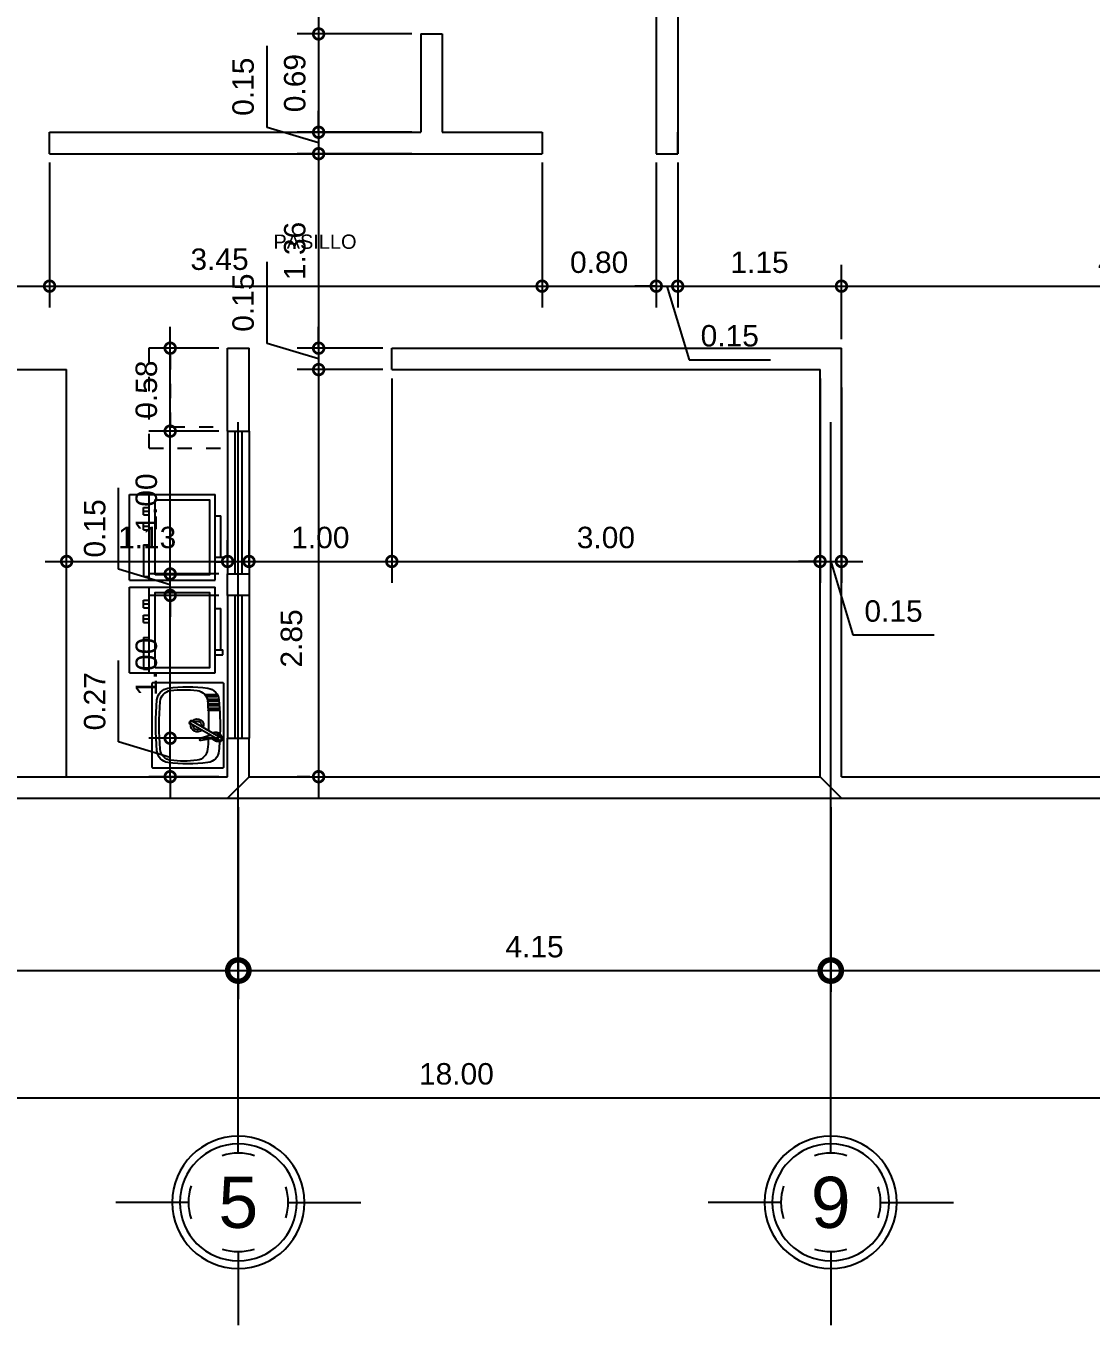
# Model space of a CAD drawing. Header units: inches. Extents: x -370 to 18, y -197 to 199.
# Drawn here: x -309.55 to -302.09, y 76.47 to 85.57 of the extents above; entities that cross this region are included whole.
import ezdxf
from ezdxf.enums import TextEntityAlignment as Align

# ---------------------------------------------------------------- set-up
doc = ezdxf.new("R2010")
doc.units = ezdxf.units.IN
doc.header["$MEASUREMENT"] = 0
doc.header["$PDMODE"] = 34
doc.header["$PDSIZE"] = 0.2
doc.linetypes.add('CENTER2', pattern=[28.575, 19.05, -3.175, 3.175, -3.175])
doc.linetypes.add('DASHED', pattern=[0.75, 0.5, -0.25])
doc.layers.add('artefactos', color=1, linetype='Continuous')
doc.layers.add('sanitarios', color=9, linetype='Continuous')
doc.styles.get("Standard").update_dxf_attribs({"font": 'arial.ttf'})
doc.dimstyles.new('E100', dxfattribs={"dimtxt": 0.15, "dimasz": 0.15, "dimexe": 0.15, "dimexo": 0.0625, "dimgap": 0.09, "dimtad": 1, "dimzin": 0, "dimdsep": 46, "dimtxsty": 'Standard', "dimblk": 'DOTSMALL', "dimcen": 0.09, "dimdle": 0.15, "dimclrd": 1, "dimclre": 1, "dimclrt": 2, "dimazin": 0, "dimtfac": 1, "dimtofl": 0, "dimtmove": 1, "dimatfit": 1, "dimldrblk": 'OPEN90', "dimfxl": 1, "dimtolj": 1, "dimtzin": 0, "dimarcsym": 0})

# ---------------------------------------------------------------- blocks, each defined once
blk = doc.blocks.new('lava_pl')
at = {"layer": 'artefactos'}
for p, q in [((-0.6, 0.6), (-0.6, 0)), ((-0.6, 0.6), (0, 0.6)), ((0, 0.6), (0, 0)), ((-0.6, 0.4614), (0, 0.4614)), ((-0.5739, 0.5004), (-0.5739, 0.4614)), ((-0.3522, 0.5004), (-0.5739, 0.5004)), ((-0.3522, 0.5004), (-0.3522, 0.4614)), ((-0.2478, 0.5004), (-0.1957, 0.5004)), ((-0.2478, 0.5004), (-0.2478, 0.4629)), ((-0.2478, 0.4629), (-0.1957, 0.4629)), ((-0.2217, 0.5004), (-0.2217, 0.4629)), ((-0.1957, 0.5004), (-0.1957, 0.4629)), ((-0.1435, 0.5004), (-0.0913, 0.5004)), ((-0.1435, 0.5004), (-0.1435, 0.4629)), ((-0.1435, 0.4629), (-0.0913, 0.4629)), ((-0.1174, 0.5004), (-0.1174, 0.4629)), ((-0.0913, 0.5004), (-0.0913, 0.4629)), ((-0.6, 0), (0, 0)), ((-0.4726, 0), (-0.4726, -0.0548)), ((-0.4385, 0), (-0.4385, -0.0548)), ((-0.4726, -0.0548), (-0.4385, -0.0548)), ((-0.4385, 0), (-0.4385, -0.04)), ((-0.4385, -0.04), (-0.1487, -0.04)), ((-0.1487, 0), (-0.1487, -0.04))]:
    blk.add_line(p, q, dxfattribs=at)
blk.add_lwpolyline([(-0.564, 0.4207), (-0.0371, 0.4207), (-0.0371, 0.0402), (-0.564, 0.0402)], close=True, dxfattribs=at)
blk = doc.blocks.new('lavamanos tlimpio')
at = {"layer": 'artefactos'}
for p, q in [((10.65, -10.26), (10.65, -3.47)), ((11.95, -10.39), (11.95, -3.47)), ((13.85, -10.44), (13.85, -3.68)), ((15.15, -10.61), (15.15, -3.68)), ((17.05, -10.69), (17.05, -3.94)), ((18.35, -11.13), (18.35, -3.94)), ((20.25, -11.49), (20.25, -4.83)), ((21.55, -13.01), (21.55, -4.83))]:
    blk.add_line(p, q, dxfattribs=at)
blk.add_lwpolyline([(30, -49.2), (30, -0.8, 0.414214), (29.2, 0), (-29.2, 0, 0.414214), (-30, -0.8), (-30, -49.2, 0.414214), (-29.2, -50), (29.2, -50, 0.414214)], format="xyb", close=True, dxfattribs=at)
for points in [[(-6.29, -2.55, 0.16165), (-7.76, -1.57), (-9.06, -0.79, 0.405288), (-11.23, -2.04), (-11.2, -3.52, 0.262176), (-10.54, -6.18)], [(-9.65, -4.28, 0.344116), (-9.69, -7.67), (-9.51, -8.26, -0.110943), (-9.46, -9.14), (-10.56, -16.01, 0.394589), (-10.1, -16.69), (-9.96, -16.72)], [(-5.35, -7.72, 0.68313), (-7.91, -3.28)], [(-6.85, -9.13, 0.076052), (-7.11, -9.68), (-9.12, -16.34, -0.394589), (-9.83, -16.75), (-9.96, -16.72)]]:
    blk.add_lwpolyline(points, format="xyb", dxfattribs=at)
for points in [[(-10.54, -6.18), (-9.88, -7.38)], [(-10.37, -3.04), (1.13, -22.95)], [(-8.63, -2.04), (2.87, -21.95)]]:
    blk.add_lwpolyline(points, dxfattribs=at)
for centre, radius, start, end in [((-17.1, -12.27), 9, 95.13796, 171.95689), ((0, -202.5), 200, 93.21408, 95.13796), ((-9.5, -2.54), 1.5, 9.298, 247.80454), ((-9.5, -2.54), 1, 30, 210), ((-7.54, -5), 2.75, 152.27935, 192.5302), ((-7.54, -5), 2.75, 351.57883, 108.85895), ((0, -202.5), 200, 84.86204, 91.79155), ((11.3, -3.47), 0.65, 0.00005, 179.99995), ((14.5, -3.68), 0.65, 0.00003, 179.99997), ((17.7, -3.94), 0.65, 0.00002, 179.99998), ((17.1, -12.27), 9, 8.04311, 84.86204), ((20.9, -4.83), 0.65, 0.00003, 179.99994), ((73, -25), 100, 171.95689, 188.04311), ((-15.99, -19.67), 8.5, 94.79116, 172.93355), ((0, -210.5), 200, 92.78428, 94.79116), ((0, -210.5), 200, 91.72044, 92.11947), ((0, -18.5), 4.5, 136.06389, 277.51128), ((0, -210.5), 200, 85.2728, 91.06782), ((0, -18.5), 3, 144.52332, 275.47668), ((0, -18.5), 4.5, 316.1452, 110.34382), ((0, -18.5), 3, 314.5724, 105.4276), ((10.15, -10.26), 0.5, 267.09825, 0), ((12.45, -10.39), 0.5, 180, 266.43994), ((13.35, -10.44), 0.5, 266.18222, 0), ((15.65, -10.61), 0.5, 180, 265.52323), ((15.99, -19.67), 8.5, 7.06645, 86.71255), ((16.55, -10.69), 0.5, 266.46373, 0), ((18.85, -11.13), 0.5, 180, 251.50415), ((19.75, -11.49), 0.5, 245.33979, 0), ((22.05, -13.01), 0.5, 180, 227.71711), ((-73, -25), 100, 351.95689, 8.04311), ((50, -27.85), 75, 172.93355, 187.06645), ((2, -22.45), 1.5, 161.81031, 78.18969), ((2, -22.45), 1, 210, 30), ((-50, -27.85), 75, 352.93355, 7.06645), ((-17.1, -37.73), 9, 188.04311, 264.86204), ((-15.99, -36.03), 8.5, 187.06645, 265.20884), ((0, 154.8), 200, 265.20884, 274.79116), ((15.99, -36.03), 8.5, 274.79116, 352.93355), ((17.1, -37.73), 9, 275.13796, 351.95689), ((0, 152.5), 200, 264.86204, 275.13796)]:
    blk.add_arc(centre, radius, start, end, dxfattribs=at)
blk = doc.blocks.new('EJE NORTE NUEVO')
at = {"color": 8}
for p, q in [((0, 3.2523), (0, 3.7639)), ((-0.3472, 2.9051), (-0.8588, 2.9051)), ((0.3472, 2.9051), (0.8588, 2.9051))]:
    blk.add_line(p, q, dxfattribs=at)
at = {"color": 2, "linetype": 'CENTER2'}
blk.add_line((0, 2.5579), (0, -2.5579), dxfattribs=at)
at = {"color": 8}
blk.add_circle((0, 2.9051), 0.4631, dxfattribs=at)
at = {"color": 4}
blk.add_circle((0, 2.9051), 0.4093, dxfattribs=at)
at = {"color": 8}
for start, end in [(71.41612, 108.58388), (160.69933, 199.27842), (341.76936, 18.25289), (251.05257, 288.94743)]:
    blk.add_arc((0, 2.9051), 0.3472, start, end, dxfattribs=at)
at = {"color": 4}
blk.add_attdef('A', text='', height=0.3581, dxfattribs=at).set_placement((0, 2.9051), align=Align.MIDDLE_CENTER)
blk = doc.blocks.new('_DotSmall')
at = {"color": 0, "linetype": 'ByBlock', "const_width": 0.5}
blk.add_lwpolyline([(-0.0625, 0, 1), (0.0625, 0, 1)], format="xyb", close=True, dxfattribs=at)
blk = doc.blocks.new('*D139')
at = {"color": 1, "lineweight": -2, "transparency": 16777216}
for p, q in [((-241.9384, 105.2216), (-241.9384, 103.8767)), ((-234.5412, 105.2216), (-234.5412, 103.8767)), ((-242.1384, 104.0767), (-234.3412, 104.0767))]:
    blk.add_line(p, q, dxfattribs=at)
at = {"layer": 'DEFPOINTS', "color": 0, "transparency": 16777216}
for p in [(-241.9384, 105.2841), (-234.5412, 105.2841), (-234.5412, 104.0767)]:
    blk.add_point(p, dxfattribs=at)
at = {"color": 1, "lineweight": -2, "transparency": 16777216, "xscale": 0.3, "yscale": 0.3, "zscale": 0.3, "rotation": 180}
blk.add_blockref('_DotSmall', (-241.9384, 104.0767), dxfattribs=at)
at = {"color": 1, "lineweight": -2, "transparency": 16777216, "xscale": 0.3, "yscale": 0.3, "zscale": 0.3}
blk.add_blockref('_DotSmall', (-234.5412, 104.0767), dxfattribs=at)
at = {"color": 2, "transparency": 16777216, "insert": (-238.2398, 104.2689), "char_height": 0.2, "attachment_point": 5}
blk.add_mtext('\\A1;7.40', dxfattribs=at)
blk = doc.blocks.new('_Open90')
at = {"color": 0, "linetype": 'ByBlock', "lineweight": -2}
for p, q in [((0, 0), (-1, 0)), ((-0.5, 0.5), (0, 0)), ((0, 0), (-0.5, -0.5))]:
    blk.add_line(p, q, dxfattribs=at)
blk = doc.blocks.new('*D491')
at = {"color": 1, "lineweight": -2, "transparency": 16777216}
for p, q in [((7.4722, -0.0625), (7.4722, -1.3574)), ((11.6222, -0.0625), (11.6222, -1.3574)), ((7.3222, -1.2074), (11.7722, -1.2074))]:
    blk.add_line(p, q, dxfattribs=at)
at = {"layer": 'DEFPOINTS', "color": 0, "transparency": 16777216}
for p in [(7.4722, 0), (11.6222, 0), (11.6222, -1.2074)]:
    blk.add_point(p, dxfattribs=at)
at = {"color": 1, "lineweight": -2, "transparency": 16777216, "xscale": 0.3, "yscale": 0.3, "zscale": 0.3, "rotation": 180}
blk.add_blockref('_DotSmall', (7.4722, -1.2074), dxfattribs=at)
at = {"color": 1, "lineweight": -2, "transparency": 16777216, "xscale": 0.3, "yscale": 0.3, "zscale": 0.3}
blk.add_blockref('_DotSmall', (11.6222, -1.2074), dxfattribs=at)
at = {"color": 2, "transparency": 16777216, "insert": (9.5472, -1.0408), "char_height": 0.15, "attachment_point": 5}
blk.add_mtext('\\A1;4.15', dxfattribs=at)
blk = doc.blocks.new('*D475')
at = {"color": 1, "lineweight": -2, "transparency": 16777216}
for p, q in [((18, 1.8875), (18, -2.2479)), ((0, -0.0625), (0, -2.2479)), ((-0.15, -2.0979), (18.15, -2.0979))]:
    blk.add_line(p, q, dxfattribs=at)
at = {"layer": 'DEFPOINTS', "color": 0, "transparency": 16777216}
for p in [(18, 1.95), (0, 0), (18, -2.0979)]:
    blk.add_point(p, dxfattribs=at)
at = {"color": 1, "lineweight": -2, "transparency": 16777216, "xscale": 0.3, "yscale": 0.3, "zscale": 0.3, "rotation": 180}
blk.add_blockref('_DotSmall', (0, -2.0979), dxfattribs=at)
at = {"color": 1, "lineweight": -2, "transparency": 16777216, "xscale": 0.3, "yscale": 0.3, "zscale": 0.3}
blk.add_blockref('_DotSmall', (18, -2.0979), dxfattribs=at)
at = {"color": 2, "transparency": 16777216, "insert": (9, -1.9313), "char_height": 0.15, "attachment_point": 5}
blk.add_mtext('\\A1;18.00', dxfattribs=at)
blk = doc.blocks.new('*D476')
at = {"color": 1, "lineweight": -2, "transparency": 16777216}
for p, q in [((11.6222, -0.0625), (11.6222, -1.3574)), ((18, -0.0625), (18, -1.3574)), ((11.4722, -1.2074), (18.15, -1.2074))]:
    blk.add_line(p, q, dxfattribs=at)
at = {"layer": 'DEFPOINTS', "color": 0, "transparency": 16777216}
for p in [(11.6222, 0), (18, 0), (18, -1.2074)]:
    blk.add_point(p, dxfattribs=at)
at = {"color": 1, "lineweight": -2, "transparency": 16777216, "xscale": 0.3, "yscale": 0.3, "zscale": 0.3, "rotation": 180}
blk.add_blockref('_DotSmall', (11.6222, -1.2074), dxfattribs=at)
at = {"color": 1, "lineweight": -2, "transparency": 16777216, "xscale": 0.3, "yscale": 0.3, "zscale": 0.3}
blk.add_blockref('_DotSmall', (18, -1.2074), dxfattribs=at)
at = {"color": 2, "transparency": 16777216, "insert": (14.8111, -1.0407), "char_height": 0.15, "attachment_point": 5}
blk.add_mtext('\\A1;6.38', dxfattribs=at)
blk = doc.blocks.new('*D178')
at = {"color": 1, "lineweight": -2, "transparency": 16777216}
for p, q in [((-309.3809, 84.61), (-309.3809, 83.5951)), ((-310.3809, 84.2484), (-310.3809, 83.5951)), ((-310.5309, 83.7451), (-309.2309, 83.7451))]:
    blk.add_line(p, q, dxfattribs=at)
at = {"layer": 'DEFPOINTS', "color": 0, "transparency": 16777216}
for p in [(-309.3809, 84.6725), (-310.3809, 84.3109), (-309.3809, 83.7451)]:
    blk.add_point(p, dxfattribs=at)
at = {"color": 1, "lineweight": -2, "transparency": 16777216, "xscale": 0.15, "yscale": 0.15, "zscale": 0.15, "rotation": 180}
blk.add_blockref('_DotSmall', (-310.3809, 83.7451), dxfattribs=at)
at = {"color": 1, "lineweight": -2, "transparency": 16777216, "xscale": 0.15, "yscale": 0.15, "zscale": 0.15}
blk.add_blockref('_DotSmall', (-309.3809, 83.7451), dxfattribs=at)
at = {"color": 2, "transparency": 16777216, "insert": (-309.8809, 83.9117), "char_height": 0.15, "attachment_point": 5}
blk.add_mtext('\\A1;1.00', dxfattribs=at)
blk = doc.blocks.new('*D179')
at = {"color": 1, "lineweight": -2, "transparency": 16777216}
for p, q in [((-309.3809, 84.61), (-309.3809, 83.5951)), ((-305.9309, 84.61), (-305.9309, 83.5951)), ((-309.5309, 83.7451), (-305.7809, 83.7451))]:
    blk.add_line(p, q, dxfattribs=at)
at = {"layer": 'DEFPOINTS', "color": 0, "transparency": 16777216}
for p in [(-309.3809, 84.6725), (-305.9309, 84.6725), (-305.9309, 83.7451)]:
    blk.add_point(p, dxfattribs=at)
at = {"color": 1, "lineweight": -2, "transparency": 16777216, "xscale": 0.15, "yscale": 0.15, "zscale": 0.15, "rotation": 180}
blk.add_blockref('_DotSmall', (-309.3809, 83.7451), dxfattribs=at)
at = {"color": 1, "lineweight": -2, "transparency": 16777216, "xscale": 0.15, "yscale": 0.15, "zscale": 0.15}
blk.add_blockref('_DotSmall', (-305.9309, 83.7451), dxfattribs=at)
at = {"color": 2, "transparency": 16777216, "insert": (-308.19, 83.9329), "char_height": 0.15, "attachment_point": 5}
blk.add_mtext('\\A1;3.45', dxfattribs=at)
blk = doc.blocks.new('*D180')
at = {"color": 1, "lineweight": -2, "transparency": 16777216}
for p, q in [((-305.9309, 84.61), (-305.9309, 83.5951)), ((-305.1309, 84.61), (-305.1309, 83.5951)), ((-306.0809, 83.7451), (-304.9809, 83.7451))]:
    blk.add_line(p, q, dxfattribs=at)
at = {"layer": 'DEFPOINTS', "color": 0, "transparency": 16777216}
for p in [(-305.9309, 84.6725), (-305.1309, 84.6725), (-305.1309, 83.7451)]:
    blk.add_point(p, dxfattribs=at)
at = {"color": 1, "lineweight": -2, "transparency": 16777216, "xscale": 0.15, "yscale": 0.15, "zscale": 0.15, "rotation": 180}
blk.add_blockref('_DotSmall', (-305.9309, 83.7451), dxfattribs=at)
at = {"color": 1, "lineweight": -2, "transparency": 16777216, "xscale": 0.15, "yscale": 0.15, "zscale": 0.15}
blk.add_blockref('_DotSmall', (-305.1309, 83.7451), dxfattribs=at)
at = {"color": 2, "transparency": 16777216, "insert": (-305.5309, 83.9117), "char_height": 0.15, "attachment_point": 5}
blk.add_mtext('\\A1;0.80', dxfattribs=at)
blk = doc.blocks.new('*D181')
at = {"color": 1, "lineweight": -2, "transparency": 16777216}
for p, q in [((-305.1309, 84.61), (-305.1309, 83.5951)), ((-304.9809, 84.61), (-304.9809, 83.5951)), ((-305.1309, 83.7451), (-305.2809, 83.7451)), ((-305.1309, 83.7451), (-304.9809, 83.7451)), ((-305.0559, 83.7451), (-304.9015, 83.2304)), ((-304.9809, 83.7451), (-304.8309, 83.7451)), ((-304.9015, 83.2304), (-304.3307, 83.2304))]:
    blk.add_line(p, q, dxfattribs=at)
at = {"layer": 'DEFPOINTS', "color": 0, "transparency": 16777216}
for p in [(-305.1309, 84.6725), (-304.9809, 84.6725), (-304.9809, 83.7451)]:
    blk.add_point(p, dxfattribs=at)
at = {"color": 1, "lineweight": -2, "transparency": 16777216, "xscale": 0.15, "yscale": 0.15, "zscale": 0.15}
blk.add_blockref('_DotSmall', (-305.1309, 83.7451), dxfattribs=at)
at = {"color": 1, "lineweight": -2, "transparency": 16777216, "xscale": 0.15, "yscale": 0.15, "zscale": 0.15, "rotation": 180}
blk.add_blockref('_DotSmall', (-304.9809, 83.7451), dxfattribs=at)
at = {"color": 2, "transparency": 16777216, "insert": (-304.6161, 83.3969), "char_height": 0.15, "attachment_point": 5}
blk.add_mtext('\\A1;0.15', dxfattribs=at)
blk = doc.blocks.new('*D182')
at = {"color": 1, "lineweight": -2, "transparency": 16777216}
for p, q in [((-304.9809, 84.61), (-304.9809, 83.5951)), ((-303.8337, 83.3734), (-303.8337, 83.8951)), ((-305.1309, 83.7451), (-303.6837, 83.7451))]:
    blk.add_line(p, q, dxfattribs=at)
at = {"layer": 'DEFPOINTS', "color": 0, "transparency": 16777216}
for p in [(-304.9809, 84.6725), (-303.8337, 83.7451), (-303.8337, 83.3109)]:
    blk.add_point(p, dxfattribs=at)
at = {"color": 1, "lineweight": -2, "transparency": 16777216, "xscale": 0.15, "yscale": 0.15, "zscale": 0.15, "rotation": 180}
blk.add_blockref('_DotSmall', (-304.9809, 83.7451), dxfattribs=at)
at = {"color": 1, "lineweight": -2, "transparency": 16777216, "xscale": 0.15, "yscale": 0.15, "zscale": 0.15}
blk.add_blockref('_DotSmall', (-303.8337, 83.7451), dxfattribs=at)
at = {"color": 2, "transparency": 16777216, "insert": (-304.4073, 83.9117), "char_height": 0.15, "attachment_point": 5}
blk.add_mtext('\\A1;1.15', dxfattribs=at)
blk = doc.blocks.new('*D183')
at = {"color": 1, "lineweight": -2, "transparency": 16777216}
for p, q in [((-303.8337, 83.3734), (-303.8337, 83.8951)), ((-299.8309, 83.8484), (-299.8309, 83.5951)), ((-303.9837, 83.7451), (-299.6809, 83.7451))]:
    blk.add_line(p, q, dxfattribs=at)
at = {"layer": 'DEFPOINTS', "color": 0, "transparency": 16777216}
for p in [(-299.8309, 83.9109), (-299.8309, 83.7451), (-303.8337, 83.3109)]:
    blk.add_point(p, dxfattribs=at)
at = {"color": 1, "lineweight": -2, "transparency": 16777216, "xscale": 0.15, "yscale": 0.15, "zscale": 0.15, "rotation": 180}
blk.add_blockref('_DotSmall', (-303.8337, 83.7451), dxfattribs=at)
at = {"color": 1, "lineweight": -2, "transparency": 16777216, "xscale": 0.15, "yscale": 0.15, "zscale": 0.15}
blk.add_blockref('_DotSmall', (-299.8309, 83.7451), dxfattribs=at)
at = {"color": 2, "transparency": 16777216, "insert": (-301.8323, 83.9117), "char_height": 0.15, "attachment_point": 5}
blk.add_mtext('\\A1;4.00', dxfattribs=at)
blk = doc.blocks.new('*D186')
at = {"color": 1, "lineweight": -2, "transparency": 16777216}
for p, q in [((-309.2613, 81.7984), (-309.2613, 81.9679)), ((-308.1337, 81.7926), (-308.1337, 81.9679)), ((-309.4113, 81.8179), (-307.9837, 81.8179))]:
    blk.add_line(p, q, dxfattribs=at)
at = {"layer": 'DEFPOINTS', "color": 0, "transparency": 16777216}
for p in [(-308.1337, 81.8179), (-309.2613, 81.7359), (-308.1337, 81.7301)]:
    blk.add_point(p, dxfattribs=at)
at = {"color": 1, "lineweight": -2, "transparency": 16777216, "xscale": 0.15, "yscale": 0.15, "zscale": 0.15, "rotation": 180}
blk.add_blockref('_DotSmall', (-309.2613, 81.8179), dxfattribs=at)
at = {"color": 1, "lineweight": -2, "transparency": 16777216, "xscale": 0.15, "yscale": 0.15, "zscale": 0.15}
blk.add_blockref('_DotSmall', (-308.1337, 81.8179), dxfattribs=at)
at = {"color": 2, "transparency": 16777216, "insert": (-308.6975, 81.9846), "char_height": 0.15, "attachment_point": 5}
blk.add_mtext('\\A1;1.13', dxfattribs=at)
blk = doc.blocks.new('*D187')
at = {"color": 1, "lineweight": -2, "transparency": 16777216}
for p, q in [((-306.9837, 83.0984), (-306.9837, 81.6679)), ((-307.9837, 81.7926), (-307.9837, 81.9679)), ((-308.1337, 81.8179), (-306.8337, 81.8179))]:
    blk.add_line(p, q, dxfattribs=at)
at = {"layer": 'DEFPOINTS', "color": 0, "transparency": 16777216}
for p in [(-306.9837, 83.1609), (-306.9837, 81.8179), (-307.9837, 81.7301)]:
    blk.add_point(p, dxfattribs=at)
at = {"color": 1, "lineweight": -2, "transparency": 16777216, "xscale": 0.15, "yscale": 0.15, "zscale": 0.15, "rotation": 180}
blk.add_blockref('_DotSmall', (-307.9837, 81.8179), dxfattribs=at)
at = {"color": 1, "lineweight": -2, "transparency": 16777216, "xscale": 0.15, "yscale": 0.15, "zscale": 0.15}
blk.add_blockref('_DotSmall', (-306.9837, 81.8179), dxfattribs=at)
at = {"color": 2, "transparency": 16777216, "insert": (-307.4837, 81.9845), "char_height": 0.15, "attachment_point": 5}
blk.add_mtext('\\A1;1.00', dxfattribs=at)
blk = doc.blocks.new('*D188')
at = {"color": 1, "lineweight": -2, "transparency": 16777216}
for p, q in [((-306.9837, 83.0984), (-306.9837, 81.6679)), ((-303.9837, 83.0984), (-303.9837, 81.6679)), ((-307.1337, 81.8179), (-303.8337, 81.8179))]:
    blk.add_line(p, q, dxfattribs=at)
at = {"layer": 'DEFPOINTS', "color": 0, "transparency": 16777216}
for p in [(-306.9837, 83.1609), (-303.9837, 83.1609), (-303.9837, 81.8179)]:
    blk.add_point(p, dxfattribs=at)
at = {"color": 1, "lineweight": -2, "transparency": 16777216, "xscale": 0.15, "yscale": 0.15, "zscale": 0.15, "rotation": 180}
blk.add_blockref('_DotSmall', (-306.9837, 81.8179), dxfattribs=at)
at = {"color": 1, "lineweight": -2, "transparency": 16777216, "xscale": 0.15, "yscale": 0.15, "zscale": 0.15}
blk.add_blockref('_DotSmall', (-303.9837, 81.8179), dxfattribs=at)
at = {"color": 2, "transparency": 16777216, "insert": (-305.4837, 81.9846), "char_height": 0.15, "attachment_point": 5}
blk.add_mtext('\\A1;3.00', dxfattribs=at)
blk = doc.blocks.new('*D189')
at = {"color": 1, "lineweight": -2, "transparency": 16777216}
for p, q in [((-303.9837, 83.0984), (-303.9837, 81.6679)), ((-303.8337, 83.0359), (-303.8337, 81.6679)), ((-303.9837, 81.8179), (-304.1337, 81.8179)), ((-303.9837, 81.8179), (-303.8337, 81.8179)), ((-303.9087, 81.8179), (-303.7543, 81.3032)), ((-303.8337, 81.8179), (-303.6837, 81.8179)), ((-303.7543, 81.3032), (-303.1835, 81.3032))]:
    blk.add_line(p, q, dxfattribs=at)
at = {"layer": 'DEFPOINTS', "color": 0, "transparency": 16777216}
for p in [(-303.9837, 83.1609), (-303.8337, 83.0984), (-303.8337, 81.8179)]:
    blk.add_point(p, dxfattribs=at)
at = {"color": 1, "lineweight": -2, "transparency": 16777216, "xscale": 0.15, "yscale": 0.15, "zscale": 0.15}
blk.add_blockref('_DotSmall', (-303.9837, 81.8179), dxfattribs=at)
at = {"color": 1, "lineweight": -2, "transparency": 16777216, "xscale": 0.15, "yscale": 0.15, "zscale": 0.15, "rotation": 180}
blk.add_blockref('_DotSmall', (-303.8337, 81.8179), dxfattribs=at)
at = {"color": 2, "transparency": 16777216, "insert": (-303.4689, 81.4697), "char_height": 0.15, "attachment_point": 5}
blk.add_mtext('\\A1;0.15', dxfattribs=at)
blk = doc.blocks.new('*D197')
at = {"color": 1, "lineweight": -2, "transparency": 16777216}
for p, q in [((-307.496, 86.4609), (-307.496, 85.3609)), ((-306.8434, 86.3109), (-307.646, 86.3109)), ((-306.8434, 85.5109), (-307.646, 85.5109))]:
    blk.add_line(p, q, dxfattribs=at)
at = {"layer": 'DEFPOINTS', "color": 0, "transparency": 16777216}
for p in [(-306.7809, 86.3109), (-307.496, 85.5109), (-306.7809, 85.5109)]:
    blk.add_point(p, dxfattribs=at)
at = {"color": 1, "lineweight": -2, "transparency": 16777216, "xscale": 0.15, "yscale": 0.15, "zscale": 0.15}
for p, rotation in [((-307.496, 86.3109), 90), ((-307.496, 85.5109), 270)]:
    blk.add_blockref('_DotSmall', p, dxfattribs=dict(at, rotation=rotation))
at = {"color": 2, "transparency": 16777216, "insert": (-307.6626, 85.9109), "char_height": 0.15, "attachment_point": 5, "rotation": 90}
blk.add_mtext('\\A1;0.80', dxfattribs=at)
blk = doc.blocks.new('*D198')
at = {"color": 1, "lineweight": -2, "transparency": 16777216}
for p, q in [((-307.496, 85.6609), (-307.496, 84.6725)), ((-306.8434, 85.5109), (-307.646, 85.5109)), ((-306.8434, 84.8225), (-307.646, 84.8225))]:
    blk.add_line(p, q, dxfattribs=at)
at = {"layer": 'DEFPOINTS', "color": 0, "transparency": 16777216}
for p in [(-306.7809, 85.5109), (-307.496, 84.8225), (-306.7809, 84.8225)]:
    blk.add_point(p, dxfattribs=at)
at = {"color": 1, "lineweight": -2, "transparency": 16777216, "xscale": 0.15, "yscale": 0.15, "zscale": 0.15}
for p, rotation in [((-307.496, 85.5109), 90), ((-307.496, 84.8225), 270)]:
    blk.add_blockref('_DotSmall', p, dxfattribs=dict(at, rotation=rotation))
at = {"color": 2, "transparency": 16777216, "insert": (-307.6626, 85.1667), "char_height": 0.15, "attachment_point": 5, "rotation": 90}
blk.add_mtext('\\A1;0.69', dxfattribs=at)
blk = doc.blocks.new('*D199')
at = {"color": 1, "lineweight": -2, "transparency": 16777216}
for p, q in [((-307.8576, 84.856), (-307.8576, 85.4267)), ((-307.496, 84.8225), (-307.496, 84.9725)), ((-307.496, 84.7475), (-307.8576, 84.856)), ((-306.8434, 84.8225), (-307.646, 84.8225)), ((-307.496, 84.8225), (-307.496, 84.6725)), ((-306.8434, 84.6725), (-307.646, 84.6725)), ((-307.496, 84.6725), (-307.496, 84.5225))]:
    blk.add_line(p, q, dxfattribs=at)
at = {"layer": 'DEFPOINTS', "color": 0, "transparency": 16777216}
for p in [(-306.7809, 84.8225), (-307.496, 84.6725), (-306.7809, 84.6725)]:
    blk.add_point(p, dxfattribs=at)
at = {"color": 1, "lineweight": -2, "transparency": 16777216, "xscale": 0.15, "yscale": 0.15, "zscale": 0.15}
for p, rotation in [((-307.496, 84.8225), 270), ((-307.496, 84.6725), 90)]:
    blk.add_blockref('_DotSmall', p, dxfattribs=dict(at, rotation=rotation))
at = {"color": 2, "transparency": 16777216, "insert": (-308.0242, 85.1413), "char_height": 0.15, "attachment_point": 5, "rotation": 90}
blk.add_mtext('\\A1;0.15', dxfattribs=at)
blk = doc.blocks.new('*D200')
at = {"color": 1, "lineweight": -2, "transparency": 16777216}
for p, q in [((-307.496, 84.8225), (-307.496, 83.1609)), ((-306.8434, 84.6725), (-307.646, 84.6725)), ((-307.0462, 83.3109), (-307.646, 83.3109))]:
    blk.add_line(p, q, dxfattribs=at)
at = {"layer": 'DEFPOINTS', "color": 0, "transparency": 16777216}
for p in [(-306.7809, 84.6725), (-307.496, 83.3109), (-306.9837, 83.3109)]:
    blk.add_point(p, dxfattribs=at)
at = {"color": 1, "lineweight": -2, "transparency": 16777216, "xscale": 0.15, "yscale": 0.15, "zscale": 0.15}
for p, rotation in [((-307.496, 84.6725), 90), ((-307.496, 83.3109), 270)]:
    blk.add_blockref('_DotSmall', p, dxfattribs=dict(at, rotation=rotation))
at = {"color": 2, "transparency": 16777216, "insert": (-307.6626, 83.9917), "char_height": 0.15, "attachment_point": 5, "rotation": 90}
blk.add_mtext('\\A1;1.36', dxfattribs=at)
blk = doc.blocks.new('*D201')
at = {"color": 1, "lineweight": -2, "transparency": 16777216}
for p, q in [((-307.8576, 83.3444), (-307.8576, 83.9151)), ((-307.496, 83.3109), (-307.496, 83.4609)), ((-307.496, 83.2359), (-307.8576, 83.3444)), ((-307.0462, 83.3109), (-307.646, 83.3109)), ((-307.496, 83.3109), (-307.496, 83.1609)), ((-307.0462, 83.1609), (-307.646, 83.1609)), ((-307.496, 83.1609), (-307.496, 83.0109))]:
    blk.add_line(p, q, dxfattribs=at)
at = {"layer": 'DEFPOINTS', "color": 0, "transparency": 16777216}
for p in [(-306.9837, 83.3109), (-307.496, 83.1609), (-306.9837, 83.1609)]:
    blk.add_point(p, dxfattribs=at)
at = {"color": 1, "lineweight": -2, "transparency": 16777216, "xscale": 0.15, "yscale": 0.15, "zscale": 0.15}
for p, rotation in [((-307.496, 83.3109), 270), ((-307.496, 83.1609), 90)]:
    blk.add_blockref('_DotSmall', p, dxfattribs=dict(at, rotation=rotation))
at = {"color": 2, "transparency": 16777216, "insert": (-308.0242, 83.6297), "char_height": 0.15, "attachment_point": 5, "rotation": 90}
blk.add_mtext('\\A1;0.15', dxfattribs=at)
blk = doc.blocks.new('*D202')
at = {"color": 1, "lineweight": -2, "transparency": 16777216}
for p, q in [((-307.496, 83.3109), (-307.496, 80.1609)), ((-307.0462, 83.1609), (-307.646, 83.1609)), ((-307.5585, 80.3109), (-307.646, 80.3109))]:
    blk.add_line(p, q, dxfattribs=at)
at = {"layer": 'DEFPOINTS', "color": 0, "transparency": 16777216}
for p in [(-306.9837, 83.1609), (-307.496, 80.3109), (-307.496, 80.3109)]:
    blk.add_point(p, dxfattribs=at)
at = {"color": 1, "lineweight": -2, "transparency": 16777216, "xscale": 0.15, "yscale": 0.15, "zscale": 0.15}
for p, rotation in [((-307.496, 83.1609), 90), ((-307.496, 80.3109), 270)]:
    blk.add_blockref('_DotSmall', p, dxfattribs=dict(at, rotation=rotation))
at = {"color": 2, "transparency": 16777216, "insert": (-307.6856, 81.2787), "char_height": 0.15, "attachment_point": 5, "rotation": 90}
blk.add_mtext('\\A1;2.85', dxfattribs=at)
blk = doc.blocks.new('*D203')
at = {"color": 1, "lineweight": -2, "transparency": 16777216}
for p, q in [((-308.8973, 80.554), (-308.8973, 81.1236)), ((-308.5357, 80.5801), (-308.5357, 80.7301)), ((-308.1962, 80.5801), (-308.6857, 80.5801)), ((-308.5357, 80.3109), (-308.5357, 80.5801)), ((-308.5357, 80.4455), (-308.8973, 80.554)), ((-308.1962, 80.3109), (-308.6857, 80.3109)), ((-308.5357, 80.3109), (-308.5357, 80.1609))]:
    blk.add_line(p, q, dxfattribs=at)
at = {"layer": 'DEFPOINTS', "color": 0, "transparency": 16777216}
for p in [(-308.5357, 80.5801), (-308.1337, 80.5801), (-308.1337, 80.3109)]:
    blk.add_point(p, dxfattribs=at)
at = {"color": 1, "lineweight": -2, "transparency": 16777216, "xscale": 0.15, "yscale": 0.15, "zscale": 0.15}
for p, rotation in [((-308.5357, 80.5801), 270), ((-308.5357, 80.3109), 90)]:
    blk.add_blockref('_DotSmall', p, dxfattribs=dict(at, rotation=rotation))
at = {"color": 2, "transparency": 16777216, "insert": (-309.0639, 80.8388), "char_height": 0.15, "attachment_point": 5, "rotation": 90}
blk.add_mtext('\\A1;0.27', dxfattribs=at)
blk = doc.blocks.new('*D204')
at = {"color": 1, "lineweight": -2, "transparency": 16777216}
for p, q in [((-308.5357, 80.4301), (-308.5357, 81.7301)), ((-308.1962, 81.5801), (-308.6857, 81.5801)), ((-308.1962, 80.5801), (-308.6857, 80.5801))]:
    blk.add_line(p, q, dxfattribs=at)
at = {"layer": 'DEFPOINTS', "color": 0, "transparency": 16777216}
for p in [(-308.5357, 81.5801), (-308.1337, 81.5801), (-308.1337, 80.5801)]:
    blk.add_point(p, dxfattribs=at)
at = {"color": 1, "lineweight": -2, "transparency": 16777216, "xscale": 0.15, "yscale": 0.15, "zscale": 0.15}
for p, rotation in [((-308.5357, 81.5801), 90), ((-308.5357, 80.5801), 270)]:
    blk.add_blockref('_DotSmall', p, dxfattribs=dict(at, rotation=rotation))
at = {"color": 2, "transparency": 16777216, "insert": (-308.7023, 81.0801), "char_height": 0.15, "attachment_point": 5, "rotation": 90}
blk.add_mtext('\\A1;1.00', dxfattribs=at)
blk = doc.blocks.new('*D205')
at = {"color": 1, "lineweight": -2, "transparency": 16777216}
for p, q in [((-308.8973, 81.7636), (-308.8973, 82.3343)), ((-308.5357, 81.7301), (-308.5357, 81.8801)), ((-308.5357, 81.6551), (-308.8973, 81.7636)), ((-308.1962, 81.7301), (-308.6857, 81.7301)), ((-308.5357, 81.5801), (-308.5357, 81.7301)), ((-308.1962, 81.5801), (-308.6857, 81.5801)), ((-308.5357, 81.5801), (-308.5357, 81.4301))]:
    blk.add_line(p, q, dxfattribs=at)
at = {"layer": 'DEFPOINTS', "color": 0, "transparency": 16777216}
for p in [(-308.5357, 81.7301), (-308.1337, 81.7301), (-308.1337, 81.5801)]:
    blk.add_point(p, dxfattribs=at)
at = {"color": 1, "lineweight": -2, "transparency": 16777216, "xscale": 0.15, "yscale": 0.15, "zscale": 0.15}
for p, rotation in [((-308.5357, 81.7301), 270), ((-308.5357, 81.5801), 90)]:
    blk.add_blockref('_DotSmall', p, dxfattribs=dict(at, rotation=rotation))
at = {"color": 2, "transparency": 16777216, "insert": (-309.0639, 82.0489), "char_height": 0.15, "attachment_point": 5, "rotation": 90}
blk.add_mtext('\\A1;0.15', dxfattribs=at)
blk = doc.blocks.new('*D206')
at = {"color": 1, "lineweight": -2, "transparency": 16777216}
for p, q in [((-308.5357, 81.5801), (-308.5357, 82.8801)), ((-308.1962, 82.7301), (-308.6857, 82.7301)), ((-308.1962, 81.7301), (-308.6857, 81.7301))]:
    blk.add_line(p, q, dxfattribs=at)
at = {"layer": 'DEFPOINTS', "color": 0, "transparency": 16777216}
for p in [(-308.5357, 82.7301), (-308.1337, 82.7301), (-308.1337, 81.7301)]:
    blk.add_point(p, dxfattribs=at)
at = {"color": 1, "lineweight": -2, "transparency": 16777216, "xscale": 0.15, "yscale": 0.15, "zscale": 0.15}
for p, rotation in [((-308.5357, 82.7301), 90), ((-308.5357, 81.7301), 270)]:
    blk.add_blockref('_DotSmall', p, dxfattribs=dict(at, rotation=rotation))
at = {"color": 2, "transparency": 16777216, "insert": (-308.7023, 82.2301), "char_height": 0.15, "attachment_point": 5, "rotation": 90}
blk.add_mtext('\\A1;1.00', dxfattribs=at)
blk = doc.blocks.new('*D207')
at = {"color": 1, "lineweight": -2, "transparency": 16777216}
for p, q in [((-308.5357, 82.5801), (-308.5357, 83.4609)), ((-308.1962, 83.3109), (-308.6857, 83.3109)), ((-308.1962, 82.7301), (-308.6857, 82.7301))]:
    blk.add_line(p, q, dxfattribs=at)
at = {"layer": 'DEFPOINTS', "color": 0, "transparency": 16777216}
for p in [(-308.5357, 83.3109), (-308.1337, 83.3109), (-308.1337, 82.7301)]:
    blk.add_point(p, dxfattribs=at)
at = {"color": 1, "lineweight": -2, "transparency": 16777216, "xscale": 0.15, "yscale": 0.15, "zscale": 0.15}
for p, rotation in [((-308.5357, 83.3109), 90), ((-308.5357, 82.7301), 270)]:
    blk.add_blockref('_DotSmall', p, dxfattribs=dict(at, rotation=rotation))
at = {"color": 2, "transparency": 16777216, "insert": (-308.7023, 83.0205), "char_height": 0.15, "attachment_point": 5, "rotation": 90}
blk.add_mtext('\\A1;0.58', dxfattribs=at)
blk = doc.blocks.new('A$C4C712806')
at = {"color": 8}
for p, q in [((10.4, 9), (10.4, 4.5116)), ((10.55, 8.7), (10.55, 4.5116)), ((8.75, 5.35), (8.75, 4.6616)), ((8.75, 5.35), (8.9, 5.35)), ((8.9, 5.35), (8.9, 4.6616)), ((6.15, 4.5116), (6.15, 4.6616)), ((6.15, 4.6616), (8.75, 4.6616)), ((8.9, 4.6616), (9.6, 4.6616)), ((9.6, 4.6616), (9.6, 4.5116)), ((10.55, 4.5116), (10.55, 4.6616)), ((10.55, 4.6616), (10.55, 4.5116)), ((6.15, 4.5116), (9.6, 4.5116)), ((10.4, 4.5116), (10.55, 4.5116)), ((7.3972, 2.5692), (7.3972, 3.15)), ((7.3972, 3.15), (7.5472, 3.15)), ((7.5472, 2.5692), (7.5472, 3.15)), ((8.5472, 3), (8.5472, 3.15)), ((8.5472, 3.15), (11.6972, 3.15)), ((11.6972, 0.15), (11.6972, 3.15)), ((5.15, 3), (6.2696, 3)), ((6.2696, 0.15), (6.2696, 3)), ((8.5472, 3), (11.5472, 3)), ((11.5472, 0.15), (11.5472, 3)), ((7.3972, 2.5692), (7.5472, 2.5692)), ((7.3972, 0.15), (7.3972, 0.4192)), ((7.3972, 0.4192), (7.5472, 0.4192)), ((7.5472, 0.15), (7.5472, 0.4192)), ((0.15, 0.15), (7.3972, 0.15)), ((7.5472, 0.15), (7.3972, 0)), ((7.5472, 0.15), (11.5472, 0.15)), ((11.5472, 0.15), (11.6972, 0)), ((11.6972, 0.15), (16.8106, 0.15)), ((0, 0), (19, 0))]:
    blk.add_line(p, q, dxfattribs=at)
at = {"color": 8, "linetype": 'DASHED', "ltscale": 0.2}
for p, q in [((6.8472, 2.45), (6.8472, 3.15)), ((6.9972, 3.15), (6.8472, 3.15)), ((6.9972, 2.6), (6.9972, 3.15)), ((6.9972, 2.6), (7.3972, 2.6)), ((6.8472, 2.45), (7.3972, 2.45))]:
    blk.add_line(p, q, dxfattribs=at)
at = {"color": 1}
for p, q in [((7.3972, 2.5692), (7.3972, 1.5692)), ((7.5472, 2.5692), (7.5472, 1.5692)), ((7.3972, 1.4192), (7.3972, 0.4192)), ((7.5472, 1.4192), (7.5472, 0.4192))]:
    blk.add_line(p, q, dxfattribs=at)
at = {"color": 2}
for p, q in [((7.4472, 2.5692), (7.4472, 1.5692)), ((7.4972, 2.5692), (7.4972, 1.5692)), ((7.4472, 1.4192), (7.4472, 0.4192)), ((7.4972, 1.4192), (7.4972, 0.4192))]:
    blk.add_line(p, q, dxfattribs=at)
at = {"color": 8}
blk.add_lwpolyline([(7.3972, 1.5692), (7.5472, 1.5692), (7.5472, 1.4192), (7.3972, 1.4192)], close=True, dxfattribs=at)
ref = blk.add_blockref('EJE NORTE NUEVO', (7.4722, 0.075), dxfattribs=dict(at, xscale=-1, rotation=180))
ref.add_attrib('A', '5', dxfattribs={"color": 4, "height": 0.3581}).set_placement((7.4722, -2.8301), align=Align.MIDDLE_CENTER)
ref = blk.add_blockref('EJE NORTE NUEVO', (11.6222, 0.075), dxfattribs=dict(at, xscale=-1, rotation=180))
ref.add_attrib('A', '9', dxfattribs={"color": 4, "height": 0.3581}).set_placement((11.6222, -2.8301), align=Align.MIDDLE_CENTER)
at = {"layer": 'artefactos', "color": 8, "rotation": 90}
for p in [(7.3096, 2.1261), (7.3096, 1.4767)]:
    blk.add_blockref('lava_pl', p, dxfattribs=at)
at = {"layer": 'sanitarios', "color": 8, "xscale": -0.01000000000203727, "yscale": 0.01000000000021828, "zscale": 0.01, "rotation": 270}
blk.add_blockref('lavamanos tlimpio', (7.3695, 0.5091), dxfattribs=at)
at = {"color": 8, "insert": (7.7182, 3.9456), "char_height": 0.1, "attachment_point": 1}
blk.add_mtext('PASILLO', dxfattribs=at)
at = {"color": 8}
for base, p1, p2, picture, middle in [((18, -2.0979), (0, 0), (18, 1.95), '*D475', (9, -1.9313)), ((11.6222, -1.2074), (7.4722, 0), (11.6222, 0), '*D491', (9.5472, -1.0408)), ((18, -1.2074), (11.6222, 0), (18, 0), '*D476', (14.8111, -1.0407))]:
    dim = blk.add_linear_dim(base=base, p1=p1, p2=p2, dimstyle='E100', dxfattribs=at)
    dim.commit()
    dim.dimension.update_dxf_attribs({"geometry": picture, "text_midpoint": middle})
dim = blk.add_linear_dim(base=(7.4722, -1.2074), p1=(0.075, 0), p2=(7.4722, 0), dimstyle='E100', dxfattribs=at)
dim.commit()
dim.dimension.update_dxf_attribs({"geometry": '*D139', "text_midpoint": (3.7736, -1.0153), "insert": (242.0134, -105.2841)})

msp = doc.modelspace()

# ---------------------------------------------------------------- block references
msp.add_blockref('A$C4C712806', (-315.5309, 80.16088))

# ---------------------------------------------------------------- dimensions: what is measured, and where the dimension line sits
for base, p1, p2, picture, middle in [((-307.49599, 85.51088), (-306.7809, 86.31088), (-306.7809, 85.51088), '*D197', (-307.66257, 85.91088)), ((-307.49599, 84.82248), (-306.7809, 85.51088), (-306.7809, 84.82248), '*D198', (-307.66257, 85.16668)), ((-307.49599, 84.67248), (-306.7809, 84.82248), (-306.7809, 84.67248), '*D199', (-308.02416, 84.94596)), ((-307.49599, 83.31088), (-306.7809, 84.67248), (-306.98371, 83.31088), '*D200', (-307.66262, 83.99168)), ((-307.49599, 83.16088), (-306.98371, 83.31088), (-306.98371, 83.16088), '*D201', (-308.02416, 83.43436)), ((-308.53573, 83.31088), (-308.13371, 82.73009), (-308.13371, 83.31088), '*D207', (-308.70232, 83.02049)), ((-308.53573, 82.73009), (-308.13371, 81.73009), (-308.13371, 82.73009), '*D206', (-308.70232, 82.23009)), ((-308.53573, 81.73009), (-308.13371, 81.58009), (-308.13371, 81.73009), '*D205', (-309.0639, 81.85356)), ((-308.53573, 81.58009), (-308.13371, 80.58009), (-308.13371, 81.58009), '*D204', (-308.70232, 81.08009)), ((-308.53573, 80.58009), (-308.13371, 80.31088), (-308.13371, 80.58009), '*D203', (-309.0639, 80.64396))]:
    dim = msp.add_linear_dim(base=base, p1=p1, p2=p2, angle=90, dimstyle='E100')
    dim.commit()
    dim.dimension.update_dxf_attribs({"geometry": picture, "text_midpoint": middle})
for base, p1, p2, picture, middle in [((-309.3809, 83.74512), (-310.3809, 84.31088), (-309.3809, 84.67248), '*D178', (-309.8809, 83.91171)), ((-305.1309, 83.74512), (-305.9309, 84.67248), (-305.1309, 84.67248), '*D180', (-305.5309, 83.91171)), ((-304.9809, 83.74512), (-305.1309, 84.67248), (-304.9809, 84.67248), '*D181', (-304.81147, 83.39695)), ((-303.83371, 83.74512), (-304.9809, 84.67248), (-303.83371, 83.31088), '*D182', (-304.4073, 83.91171)), ((-299.8309, 83.74512), (-303.83371, 83.31088), (-299.8309, 83.91088), '*D183', (-301.8323, 83.91171)), ((-306.98371, 81.81792), (-307.98371, 81.73009), (-306.98371, 83.16088), '*D187', (-307.48371, 81.98451)), ((-303.98371, 81.81792), (-306.98371, 83.16088), (-303.98371, 83.16088), '*D188', (-305.48371, 81.98456)), ((-303.83371, 81.81792), (-303.98371, 83.16088), (-303.83371, 83.09838), '*D189', (-303.66428, 81.46975)), ((-308.13371, 81.81792), (-309.26133, 81.73588), (-308.13371, 81.73009), '*D186', (-308.69752, 81.98456))]:
    dim = msp.add_linear_dim(base=base, p1=p1, p2=p2, dimstyle='E100')
    dim.commit()
    dim.dimension.update_dxf_attribs({"geometry": picture, "text_midpoint": middle})
dim = msp.add_linear_dim(base=(-305.9309, 83.74512), p1=(-309.3809, 84.67248), p2=(-305.9309, 84.67248), dimstyle='E100')
dim.commit()
dim.dimension.update_dxf_attribs({"geometry": '*D179', "text_midpoint": (-308.19005, 83.76625), "dimtype": 160})
dim = msp.add_linear_dim(base=(-307.49599, 80.31088), p1=(-306.98371, 83.16088), p2=(-307.49599, 80.31088), angle=90, dimstyle='E100')
dim.commit()
dim.dimension.update_dxf_attribs({"geometry": '*D202', "text_midpoint": (-307.51905, 81.27866), "dimtype": 160})

doc.saveas('drawing.dxf')
